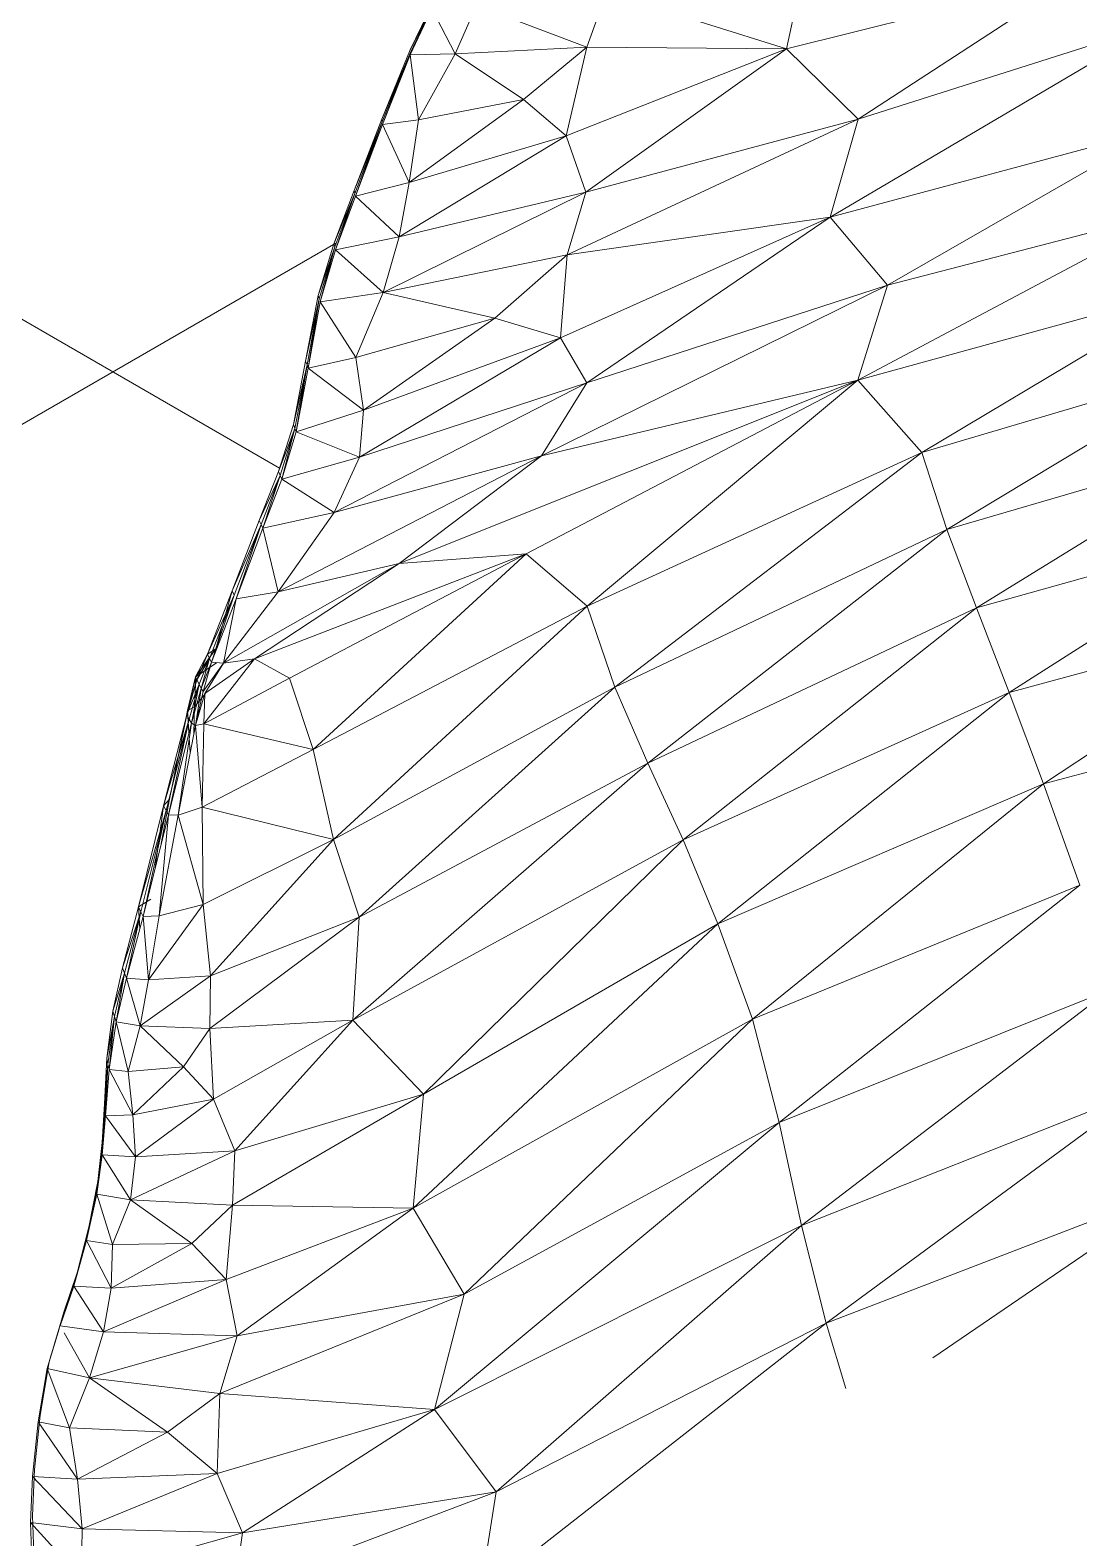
# Model space of a CAD drawing. Header units: millimetres. Extents: x -8546 to 211781, y -3000 to 31870.
# Drawn here: x -4910.2 to -4814.4, y 2885.7 to 3023.5 of the extents above; entities that cross this region are included whole.
import ezdxf

# ---------------------------------------------------------------- set-up
doc = ezdxf.new("R2010")
doc.units = ezdxf.units.MM
for name, color, linetype, lineweight in [('A-WALL-PATT', 111, 'Continuous', 25), ('G-IMPT', 8, 'Continuous', 9), ('I-FURN', 30, 'Continuous', 9)]:
    doc.layers.add(name, color=color, linetype=linetype, lineweight=lineweight)

# ---------------------------------------------------------------- blocks, each defined once
blk = doc.blocks.new('Artificial banana plant 1500mm - Family 4__C1-728657-Begane grond')
at = {"layer": 'G-IMPT'}
for p, q in [((-426.68, 372.49), (-428.33, 364.91)), ((-426.68, 372.49), (-428.33, 364.91)), ((-428.33, 364.91), (-401.68, 371.56)), ((-428.33, 364.91), (-401.68, 371.56)), ((-421.77, 358.5), (-401.68, 371.56)), ((-421.77, 358.5), (-401.68, 371.56)), ((-446.58, 365.07), (-444.75, 370.07)), ((-446.58, 365.07), (-444.75, 370.07)), ((-444.75, 370.07), (-428.33, 364.91)), ((-444.75, 370.07), (-428.33, 364.91)), ((-460.66, 369.04), (-462.7, 364.83)), ((-460.66, 369.04), (-462.7, 364.83)), ((-462.7, 364.36), (-460.68, 368.8)), ((-462.7, 364.36), (-460.68, 368.8)), ((-460.68, 368.8), (-462.7, 364.83)), ((-460.68, 368.8), (-462.7, 364.83)), ((-462.7, 364.36), (-460.72, 368.57)), ((-462.7, 364.36), (-460.72, 368.57)), ((-462.69, 364.59), (-460.68, 368.8)), ((-460.68, 368.8), (-462.69, 364.59)), ((-460.72, 368.57), (-458.59, 364.45)), ((-460.72, 368.57), (-458.59, 364.45)), ((-458.59, 364.45), (-456.65, 368.89)), ((-458.59, 364.45), (-456.65, 368.89)), ((-456.65, 368.89), (-446.58, 365.07)), ((-456.65, 368.89), (-446.58, 365.07)), ((-424.31, 349.53), (-394.38, 367.2)), ((-424.31, 349.53), (-394.38, 367.2)), ((-421.77, 358.5), (-394.38, 367.2)), ((-421.77, 358.5), (-394.38, 367.2)), ((-462.7, 364.83), (-465.3, 358.48)), ((-462.7, 364.83), (-465.3, 358.48)), ((-462.69, 364.59), (-465.3, 358.48)), ((-462.69, 364.59), (-465.3, 358.48)), ((-465.26, 358.23), (-462.69, 364.59)), ((-462.69, 364.59), (-465.26, 358.23)), ((-465.23, 357.99), (-462.69, 364.59)), ((-465.23, 357.99), (-462.69, 364.59)), ((-465.23, 357.99), (-462.7, 364.36)), ((-465.23, 357.99), (-462.7, 364.36)), ((-462.7, 364.36), (-458.59, 364.45)), ((-462.7, 364.36), (-458.59, 364.45)), ((-462.7, 364.36), (-461.96, 358.44)), ((-462.7, 364.36), (-461.96, 358.44)), ((-461.96, 358.44), (-458.59, 364.45)), ((-461.96, 358.44), (-458.59, 364.45)), ((-458.59, 364.45), (-446.58, 365.07)), ((-458.59, 364.45), (-446.58, 365.07)), ((-458.59, 364.45), (-452.35, 360.28)), ((-458.59, 364.45), (-452.35, 360.28)), ((-452.35, 360.28), (-446.58, 365.07)), ((-452.35, 360.28), (-446.58, 365.07)), ((-448.46, 356.95), (-446.58, 365.07)), ((-448.46, 356.95), (-446.58, 365.07)), ((-448.46, 356.95), (-428.33, 364.91)), ((-448.46, 356.95), (-428.33, 364.91)), ((-446.65, 351.83), (-428.33, 364.91)), ((-446.65, 351.83), (-428.33, 364.91)), ((-446.58, 365.07), (-428.33, 364.91)), ((-446.58, 365.07), (-428.33, 364.91)), ((-421.77, 358.5), (-428.33, 364.91)), ((-421.77, 358.5), (-428.33, 364.91)), ((-462.81, 352.7), (-452.35, 360.28)), ((-462.81, 352.7), (-452.35, 360.28)), ((-461.96, 358.44), (-452.35, 360.28)), ((-461.96, 358.44), (-452.35, 360.28)), ((-448.46, 356.95), (-452.35, 360.28)), ((-448.46, 356.95), (-452.35, 360.28)), ((-465.3, 358.48), (-467.83, 351.96)), ((-465.3, 358.48), (-467.83, 351.96)), ((-465.3, 358.48), (-465.26, 358.23)), ((-465.3, 358.48), (-465.26, 358.23)), ((-465.23, 357.99), (-461.96, 358.44)), ((-465.23, 357.99), (-461.96, 358.44)), ((-462.81, 352.7), (-461.96, 358.44)), ((-462.81, 352.7), (-461.96, 358.44)), ((-448.36, 346.08), (-421.77, 358.5)), ((-448.36, 346.08), (-421.77, 358.5)), ((-446.65, 351.83), (-421.77, 358.5)), ((-446.65, 351.83), (-421.77, 358.5)), ((-424.31, 349.53), (-421.77, 358.5)), ((-424.31, 349.53), (-421.77, 358.5)), ((-465.26, 358.23), (-467.83, 351.96)), ((-465.26, 358.23), (-467.83, 351.96)), ((-467.76, 351.69), (-465.26, 358.23)), ((-465.26, 358.23), (-467.76, 351.69)), ((-467.7, 351.44), (-465.26, 358.23)), ((-467.7, 351.44), (-465.26, 358.23)), ((-467.7, 351.44), (-465.23, 357.99)), ((-467.7, 351.44), (-465.23, 357.99)), ((-465.23, 357.99), (-462.81, 352.7)), ((-465.23, 357.99), (-462.81, 352.7)), ((-463.71, 347.73), (-448.46, 356.95)), ((-463.71, 347.73), (-448.46, 356.95)), ((-462.81, 352.7), (-448.46, 356.95)), ((-462.81, 352.7), (-448.46, 356.95)), ((-446.65, 351.83), (-448.46, 356.95)), ((-446.65, 351.83), (-448.46, 356.95)), ((-424.31, 349.53), (-394.14, 357.63)), ((-424.31, 349.53), (-394.14, 357.63)), ((-419.07, 343.32), (-394.14, 357.63)), ((-419.07, 343.32), (-394.14, 357.63)), ((-467.83, 351.96), (-469.7, 347.1)), ((-467.83, 351.96), (-469.7, 347.1)), ((-467.76, 351.69), (-469.7, 347.1)), ((-467.76, 351.69), (-469.7, 347.1)), ((-469.61, 346.82), (-467.76, 351.69)), ((-467.76, 351.69), (-469.61, 346.82)), ((-469.54, 346.55), (-467.76, 351.69)), ((-469.54, 346.55), (-467.76, 351.69)), ((-469.54, 346.55), (-467.7, 351.44)), ((-469.54, 346.55), (-467.7, 351.44)), ((-467.83, 351.96), (-467.76, 351.69)), ((-467.83, 351.96), (-467.76, 351.69)), ((-467.7, 351.44), (-462.81, 352.7)), ((-467.7, 351.44), (-462.81, 352.7)), ((-467.7, 351.44), (-463.71, 347.73)), ((-467.7, 351.44), (-463.71, 347.73)), ((-465.18, 342.66), (-446.65, 351.83)), ((-465.18, 342.66), (-446.65, 351.83)), ((-463.71, 347.73), (-462.81, 352.7)), ((-463.71, 347.73), (-462.81, 352.7)), ((-463.71, 347.73), (-446.65, 351.83)), ((-463.71, 347.73), (-446.65, 351.83)), ((-448.36, 346.08), (-446.65, 351.83)), ((-448.36, 346.08), (-446.65, 351.83)), ((-421.8, 334.63), (-392.56, 350.19)), ((-421.8, 334.63), (-392.56, 350.19)), ((-419.07, 343.32), (-392.56, 350.19)), ((-419.07, 343.32), (-392.56, 350.19)), ((-448.98, 338.49), (-424.31, 349.53)), ((-448.98, 338.49), (-424.31, 349.53)), ((-448.36, 346.08), (-424.31, 349.53)), ((-448.36, 346.08), (-424.31, 349.53)), ((-446.57, 334.38), (-424.31, 349.53)), ((-446.57, 334.38), (-424.31, 349.53)), ((-419.07, 343.32), (-424.31, 349.53)), ((-419.07, 343.32), (-424.31, 349.53)), ((-469.54, 346.55), (-463.71, 347.73)), ((-469.54, 346.55), (-463.71, 347.73)), ((-465.18, 342.66), (-463.71, 347.73)), ((-465.18, 342.66), (-463.71, 347.73)), ((-469.7, 347.1), (-471.12, 342.37)), ((-469.7, 347.1), (-471.12, 342.37)), ((-469.61, 346.82), (-471.12, 342.37)), ((-469.61, 346.82), (-471.12, 342.37)), ((-471.02, 342.06), (-469.61, 346.82)), ((-469.61, 346.82), (-471.02, 342.06)), ((-470.93, 341.78), (-469.61, 346.82)), ((-470.93, 341.78), (-469.61, 346.82)), ((-470.93, 341.78), (-469.54, 346.55)), ((-470.93, 341.78), (-469.54, 346.55)), ((-469.7, 347.1), (-469.61, 346.82)), ((-469.7, 347.1), (-469.61, 346.82)), ((-469.54, 346.55), (-465.18, 342.66)), ((-469.54, 346.55), (-465.18, 342.66)), ((-465.18, 342.66), (-448.36, 346.08)), ((-465.18, 342.66), (-448.36, 346.08)), ((-454.96, 340.3), (-448.36, 346.08)), ((-454.96, 340.3), (-448.36, 346.08)), ((-448.98, 338.49), (-448.36, 346.08)), ((-448.98, 338.49), (-448.36, 346.08)), ((-450.7, 327.72), (-419.07, 343.32)), ((-450.7, 327.72), (-419.07, 343.32)), ((-446.57, 334.38), (-419.07, 343.32)), ((-446.57, 334.38), (-419.07, 343.32)), ((-421.8, 334.63), (-419.07, 343.32)), ((-421.8, 334.63), (-419.07, 343.32)), ((-421.8, 334.63), (-390.42, 343.28)), ((-421.8, 334.63), (-390.42, 343.28)), ((-415.95, 328.02), (-390.42, 343.28)), ((-415.95, 328.02), (-390.42, 343.28)), ((-471.12, 342.37), (-472.27, 336.36)), ((-471.12, 342.37), (-472.27, 336.36)), ((-471.02, 342.06), (-472.27, 336.36)), ((-471.02, 342.06), (-472.27, 336.36)), ((-472.14, 336.03), (-471.02, 342.06)), ((-471.02, 342.06), (-472.14, 336.03)), ((-472.03, 335.73), (-471.02, 342.06)), ((-472.03, 335.73), (-471.02, 342.06)), ((-472.03, 335.73), (-470.93, 341.78)), ((-472.03, 335.73), (-470.93, 341.78)), ((-471.12, 342.37), (-471.02, 342.06)), ((-471.12, 342.37), (-471.02, 342.06)), ((-470.93, 341.78), (-465.18, 342.66)), ((-470.93, 341.78), (-465.18, 342.66)), ((-470.93, 341.78), (-467.69, 336.72)), ((-470.93, 341.78), (-467.69, 336.72)), ((-467.69, 336.72), (-465.18, 342.66)), ((-467.69, 336.72), (-465.18, 342.66)), ((-465.18, 342.66), (-454.96, 340.3)), ((-465.18, 342.66), (-454.96, 340.3)), ((-467.69, 336.72), (-454.96, 340.3)), ((-467.69, 336.72), (-454.96, 340.3)), ((-466.99, 331.88), (-454.96, 340.3)), ((-466.99, 331.88), (-454.96, 340.3)), ((-448.98, 338.49), (-454.96, 340.3)), ((-448.98, 338.49), (-454.96, 340.3)), ((-467.35, 327.6), (-448.98, 338.49)), ((-467.35, 327.6), (-448.98, 338.49)), ((-466.99, 331.88), (-448.98, 338.49)), ((-466.99, 331.88), (-448.98, 338.49)), ((-446.57, 334.38), (-448.98, 338.49)), ((-446.57, 334.38), (-448.98, 338.49)), ((-472.27, 336.36), (-473.38, 330.57)), ((-472.27, 336.36), (-473.38, 330.57)), ((-472.27, 336.36), (-472.14, 336.03)), ((-472.27, 336.36), (-472.14, 336.03)), ((-472.03, 335.73), (-467.69, 336.72)), ((-472.03, 335.73), (-467.69, 336.72)), ((-466.99, 331.88), (-467.69, 336.72)), ((-466.99, 331.88), (-467.69, 336.72)), ((-472.14, 336.03), (-473.38, 330.57)), ((-472.14, 336.03), (-473.38, 330.57)), ((-473.24, 330.23), (-472.14, 336.03)), ((-472.14, 336.03), (-473.24, 330.23)), ((-473.12, 329.91), (-472.14, 336.03)), ((-473.12, 329.91), (-472.14, 336.03)), ((-473.12, 329.91), (-472.03, 335.73)), ((-473.12, 329.91), (-472.03, 335.73)), ((-472.14, 336.03), (-472.03, 335.73)), ((-472.14, 336.03), (-472.03, 335.73)), ((-472.03, 335.73), (-466.99, 331.88)), ((-472.03, 335.73), (-466.99, 331.88)), ((-415.95, 328.02), (-388.48, 336.17)), ((-415.95, 328.02), (-388.48, 336.17)), ((-413.67, 320.98), (-388.48, 336.17)), ((-413.67, 320.98), (-388.48, 336.17)), ((-469.66, 322.54), (-446.57, 334.38)), ((-469.66, 322.54), (-446.57, 334.38)), ((-467.35, 327.6), (-446.57, 334.38)), ((-467.35, 327.6), (-446.57, 334.38)), ((-463.73, 317.89), (-421.8, 334.63)), ((-463.73, 317.89), (-421.8, 334.63)), ((-452.12, 318.77), (-421.8, 334.63)), ((-452.12, 318.77), (-421.8, 334.63)), ((-450.7, 327.72), (-421.8, 334.63)), ((-450.7, 327.72), (-421.8, 334.63)), ((-450.7, 327.72), (-446.57, 334.38)), ((-450.7, 327.72), (-446.57, 334.38)), ((-421.8, 334.63), (-446.53, 313.98)), ((-421.8, 334.63), (-446.53, 313.98)), ((-421.8, 334.63), (-415.95, 328.02)), ((-421.8, 334.63), (-415.95, 328.02)), ((-473.12, 329.91), (-466.99, 331.88)), ((-473.12, 329.91), (-466.99, 331.88)), ((-467.35, 327.6), (-466.99, 331.88)), ((-467.35, 327.6), (-466.99, 331.88)), ((-473.38, 330.57), (-474.74, 326.28)), ((-473.38, 330.57), (-474.74, 326.28)), ((-473.24, 330.23), (-474.74, 326.28)), ((-473.24, 330.23), (-474.74, 326.28)), ((-474.58, 325.93), (-473.24, 330.23)), ((-473.24, 330.23), (-474.58, 325.93)), ((-474.44, 325.6), (-473.24, 330.23)), ((-474.44, 325.6), (-473.24, 330.23)), ((-474.44, 325.6), (-473.12, 329.91)), ((-474.44, 325.6), (-473.12, 329.91)), ((-473.38, 330.57), (-473.24, 330.23)), ((-473.38, 330.57), (-473.24, 330.23)), ((-473.24, 330.23), (-473.12, 329.91)), ((-473.24, 330.23), (-473.12, 329.91)), ((-473.12, 329.91), (-467.35, 327.6)), ((-473.12, 329.91), (-467.35, 327.6)), ((-446.53, 313.98), (-415.95, 328.02)), ((-446.53, 313.98), (-415.95, 328.02)), ((-444.01, 306.57), (-415.95, 328.02)), ((-444.01, 306.57), (-415.95, 328.02)), ((-415.95, 328.02), (-413.67, 320.98)), ((-415.95, 328.02), (-413.67, 320.98)), ((-413.67, 320.98), (-386.47, 328.93)), ((-413.67, 320.98), (-386.47, 328.93)), ((-410.96, 313.82), (-386.47, 328.93)), ((-410.96, 313.82), (-386.47, 328.93)), ((-474.79, 315.29), (-450.7, 327.72)), ((-474.79, 315.29), (-450.7, 327.72)), ((-474.44, 325.6), (-467.35, 327.6)), ((-474.44, 325.6), (-467.35, 327.6)), ((-469.66, 322.54), (-450.7, 327.72)), ((-469.66, 322.54), (-450.7, 327.72)), ((-469.66, 322.54), (-467.35, 327.6)), ((-469.66, 322.54), (-467.35, 327.6)), ((-463.73, 317.89), (-450.7, 327.72)), ((-463.73, 317.89), (-450.7, 327.72)), ((-474.74, 326.28), (-476.5, 321.81)), ((-474.74, 326.28), (-476.5, 321.81)), ((-474.58, 325.93), (-476.5, 321.81)), ((-474.58, 325.93), (-476.5, 321.81)), ((-476.33, 321.44), (-474.58, 325.93)), ((-474.58, 325.93), (-476.33, 321.44)), ((-476.17, 321.11), (-474.58, 325.93)), ((-476.17, 321.11), (-474.58, 325.93)), ((-476.17, 321.11), (-474.44, 325.6)), ((-476.17, 321.11), (-474.44, 325.6)), ((-474.74, 326.28), (-474.58, 325.93)), ((-474.74, 326.28), (-474.58, 325.93)), ((-474.58, 325.93), (-474.44, 325.6)), ((-474.58, 325.93), (-474.44, 325.6)), ((-474.44, 325.6), (-469.66, 322.54)), ((-474.44, 325.6), (-469.66, 322.54)), ((-476.17, 321.11), (-469.66, 322.54)), ((-476.17, 321.11), (-469.66, 322.54)), ((-474.79, 315.29), (-469.66, 322.54)), ((-474.79, 315.29), (-469.66, 322.54)), ((-476.5, 321.81), (-478.99, 315.37)), ((-476.5, 321.81), (-478.99, 315.37)), ((-476.33, 321.44), (-478.99, 315.37)), ((-476.33, 321.44), (-478.99, 315.37)), ((-478.8, 315), (-476.33, 321.44)), ((-476.33, 321.44), (-478.8, 315)), ((-478.63, 314.65), (-476.33, 321.44)), ((-478.63, 314.65), (-476.33, 321.44)), ((-478.63, 314.65), (-476.17, 321.11)), ((-478.63, 314.65), (-476.17, 321.11)), ((-476.5, 321.81), (-476.33, 321.44)), ((-476.5, 321.81), (-476.33, 321.44)), ((-476.33, 321.44), (-476.17, 321.11)), ((-476.33, 321.44), (-476.17, 321.11)), ((-476.17, 321.11), (-474.79, 315.29)), ((-476.17, 321.11), (-474.79, 315.29)), ((-410.96, 313.82), (-384.13, 321.34)), ((-410.96, 313.82), (-384.13, 321.34)), ((-407.95, 306.1), (-384.13, 321.34)), ((-407.95, 306.1), (-384.13, 321.34)), ((-444.01, 306.57), (-413.67, 320.98)), ((-444.01, 306.57), (-413.67, 320.98)), ((-440.99, 299.63), (-413.67, 320.98)), ((-440.99, 299.63), (-413.67, 320.98)), ((-410.96, 313.82), (-413.67, 320.98)), ((-410.96, 313.82), (-413.67, 320.98)), ((-476.93, 309.17), (-452.12, 318.77)), ((-476.93, 309.17), (-452.12, 318.77)), ((-473.73, 307.39), (-452.12, 318.77)), ((-473.73, 307.39), (-452.12, 318.77)), ((-471.57, 300.88), (-452.12, 318.77)), ((-471.57, 300.88), (-452.12, 318.77)), ((-463.73, 317.89), (-452.12, 318.77)), ((-463.73, 317.89), (-452.12, 318.77)), ((-452.12, 318.77), (-446.53, 313.98)), ((-452.12, 318.77), (-446.53, 313.98)), ((-479.78, 308.76), (-463.73, 317.89)), ((-479.78, 308.76), (-463.73, 317.89)), ((-476.93, 309.17), (-463.73, 317.89)), ((-476.93, 309.17), (-463.73, 317.89)), ((-474.79, 315.29), (-463.73, 317.89)), ((-474.79, 315.29), (-463.73, 317.89)), ((-478.99, 315.37), (-481.25, 309.6)), ((-478.99, 315.37), (-481.25, 309.6)), ((-478.8, 315), (-481.25, 309.6)), ((-478.8, 315), (-481.25, 309.6)), ((-481.05, 309.21), (-478.8, 315)), ((-478.8, 315), (-481.05, 309.21)), ((-480.86, 308.85), (-478.8, 315)), ((-480.86, 308.85), (-478.8, 315)), ((-480.86, 308.85), (-478.63, 314.65)), ((-480.86, 308.85), (-478.63, 314.65)), ((-478.99, 315.37), (-480.47, 310.07)), ((-478.99, 315.37), (-480.47, 310.07)), ((-479.78, 308.76), (-474.79, 315.29)), ((-479.78, 308.76), (-474.79, 315.29)), ((-478.63, 314.65), (-479.78, 308.76)), ((-478.63, 314.65), (-479.78, 308.76)), ((-478.99, 315.37), (-478.8, 315)), ((-478.99, 315.37), (-478.8, 315)), ((-478.63, 314.65), (-474.79, 315.29)), ((-478.63, 314.65), (-474.79, 315.29)), ((-471.57, 300.88), (-446.53, 313.98)), ((-471.57, 300.88), (-446.53, 313.98)), ((-469.73, 292.67), (-446.53, 313.98)), ((-469.73, 292.67), (-446.53, 313.98)), ((-444.01, 306.57), (-446.53, 313.98)), ((-444.01, 306.57), (-446.53, 313.98)), ((-440.99, 299.63), (-410.96, 313.82)), ((-440.99, 299.63), (-410.96, 313.82)), ((-437.77, 292.62), (-410.96, 313.82)), ((-437.77, 292.62), (-410.96, 313.82)), ((-407.95, 306.1), (-410.96, 313.82)), ((-407.95, 306.1), (-410.96, 313.82)), ((-407.95, 306.1), (-381.35, 313.33)), ((-407.95, 306.1), (-381.35, 313.33)), ((-404.82, 297.74), (-381.35, 313.33)), ((-404.82, 297.74), (-381.35, 313.33)), ((-480.47, 310.07), (-482.34, 307.51)), ((-480.47, 310.07), (-482.34, 307.51)), ((-480.47, 310.07), (-482.3, 307.52)), ((-480.47, 310.07), (-482.3, 307.52)), ((-481.25, 309.6), (-480.47, 310.07)), ((-481.25, 309.6), (-480.47, 310.07)), ((-481.25, 309.6), (-482.34, 307.51)), ((-481.25, 309.6), (-482.34, 307.51)), ((-480.4, 308.81), (-482.3, 307.52)), ((-480.4, 308.81), (-482.3, 307.52)), ((-481.25, 309.6), (-482.21, 307.24)), ((-481.25, 309.6), (-482.21, 307.24)), ((-481.05, 309.21), (-482.21, 307.24)), ((-481.05, 309.21), (-482.21, 307.24)), ((-482, 306.84), (-481.05, 309.21)), ((-481.05, 309.21), (-482, 306.84)), ((-481.81, 306.47), (-481.05, 309.21)), ((-481.81, 306.47), (-481.05, 309.21)), ((-480.86, 308.85), (-481.81, 306.47)), ((-480.86, 308.85), (-481.81, 306.47)), ((-480.86, 308.85), (-481.81, 306.47)), ((-480.86, 308.85), (-481.63, 306.18)), ((-480.86, 308.85), (-481.63, 306.18)), ((-480.86, 308.85), (-481.63, 306.18)), ((-481.63, 306.18), (-479.78, 308.76)), ((-481.63, 306.18), (-479.78, 308.76)), ((-481.57, 303.22), (-476.93, 309.17)), ((-481.57, 303.22), (-476.93, 309.17)), ((-481.48, 305.99), (-476.93, 309.17)), ((-481.48, 305.99), (-476.93, 309.17)), ((-479.78, 308.76), (-481.48, 305.99)), ((-479.78, 308.76), (-481.48, 305.99)), ((-481.25, 309.6), (-481.05, 309.21)), ((-481.25, 309.6), (-481.05, 309.21)), ((-480.86, 308.85), (-481.05, 309.21)), ((-480.86, 308.85), (-481.05, 309.21)), ((-480.86, 308.85), (-479.78, 308.76)), ((-480.86, 308.85), (-479.78, 308.76)), ((-479.78, 308.76), (-476.93, 309.17)), ((-479.78, 308.76), (-476.93, 309.17)), ((-476.93, 309.17), (-473.73, 307.39)), ((-476.93, 309.17), (-473.73, 307.39)), ((-483.06, 304.44), (-482.3, 307.52)), ((-483.06, 304.44), (-482.3, 307.52)), ((-482.34, 307.51), (-483.06, 304.44)), ((-482.34, 307.51), (-483.06, 304.44)), ((-482.3, 307.52), (-482.41, 304.77)), ((-482.3, 307.52), (-482.41, 304.77)), ((-482.21, 307.24), (-482.34, 307.51)), ((-482.21, 307.24), (-482.34, 307.51)), ((-481.57, 303.22), (-473.73, 307.39)), ((-481.57, 303.22), (-473.73, 307.39)), ((-471.57, 300.88), (-473.73, 307.39)), ((-471.57, 300.88), (-473.73, 307.39)), ((-482.21, 307.24), (-483.13, 304.06)), ((-482.21, 307.24), (-483.13, 304.06)), ((-482, 306.84), (-483.13, 304.06)), ((-482, 306.84), (-483.13, 304.06)), ((-482.21, 307.24), (-483.06, 304.44)), ((-482.21, 307.24), (-483.06, 304.44)), ((-482.91, 303.65), (-482, 306.84)), ((-482, 306.84), (-482.91, 303.65)), ((-482.71, 303.28), (-482, 306.84)), ((-482.71, 303.28), (-482, 306.84)), ((-481.81, 306.47), (-482.71, 303.28)), ((-481.81, 306.47), (-482.71, 303.28)), ((-481.43, 305.99), (-482.41, 304.77)), ((-481.43, 305.99), (-482.41, 304.77)), ((-481.81, 306.47), (-482.33, 303.09)), ((-481.81, 306.47), (-482.33, 303.09)), ((-481.63, 306.18), (-482.33, 303.09)), ((-481.63, 306.18), (-482.33, 303.09)), ((-482.33, 303.09), (-481.48, 305.99)), ((-482.33, 303.09), (-481.48, 305.99)), ((-482.21, 307.24), (-482, 306.84)), ((-482.21, 307.24), (-482, 306.84)), ((-481.81, 306.47), (-482, 306.84)), ((-481.81, 306.47), (-482, 306.84)), ((-481.81, 306.47), (-481.63, 306.18)), ((-481.81, 306.47), (-481.63, 306.18)), ((-481.63, 306.18), (-481.81, 306.47)), ((-481.57, 303.22), (-481.48, 305.99)), ((-481.57, 303.22), (-481.48, 305.99)), ((-469.73, 292.67), (-444.01, 306.57)), ((-469.73, 292.67), (-444.01, 306.57)), ((-467.37, 285.55), (-444.01, 306.57)), ((-467.37, 285.55), (-444.01, 306.57)), ((-440.99, 299.63), (-444.01, 306.57)), ((-440.99, 299.63), (-444.01, 306.57)), ((-437.77, 292.62), (-407.95, 306.1)), ((-437.77, 292.62), (-407.95, 306.1)), ((-434.59, 284.96), (-407.95, 306.1)), ((-434.59, 284.96), (-407.95, 306.1)), ((-404.82, 297.74), (-407.95, 306.1)), ((-404.82, 297.74), (-407.95, 306.1)), ((-483.06, 304.44), (-482.41, 304.77)), ((-483.06, 304.44), (-482.41, 304.77)), ((-482.41, 304.77), (-482.47, 302.36)), ((-482.41, 304.77), (-482.47, 302.36)), ((-404.82, 297.74), (-378.09, 304.86)), ((-404.82, 297.74), (-378.09, 304.86)), ((-483.13, 304.06), (-485.25, 295.73)), ((-483.13, 304.06), (-485.25, 295.73)), ((-482.91, 303.65), (-485.25, 295.73)), ((-482.91, 303.65), (-485.25, 295.73)), ((-485.02, 295.3), (-482.91, 303.65)), ((-482.91, 303.65), (-485.02, 295.3)), ((-484.81, 294.9), (-482.91, 303.65)), ((-484.81, 294.9), (-482.91, 303.65)), ((-484.81, 294.9), (-482.71, 303.28)), ((-484.81, 294.9), (-482.71, 303.28)), ((-483.06, 304.44), (-484.71, 296.33)), ((-483.06, 304.44), (-484.71, 296.33)), ((-483.13, 304.06), (-484.71, 296.33)), ((-483.13, 304.06), (-484.71, 296.33)), ((-482.71, 303.28), (-483.93, 294.88)), ((-482.71, 303.28), (-483.93, 294.88)), ((-483.13, 304.06), (-483.06, 304.44)), ((-483.13, 304.06), (-483.06, 304.44)), ((-483.13, 304.06), (-482.91, 303.65)), ((-483.13, 304.06), (-482.91, 303.65)), ((-483.06, 304.44), (-482.93, 302.4)), ((-483.06, 304.44), (-482.93, 302.4)), ((-482.91, 303.65), (-482.71, 303.28)), ((-482.91, 303.65), (-482.71, 303.28)), ((-482.71, 303.28), (-482.33, 303.09)), ((-482.71, 303.28), (-482.33, 303.09)), ((-482.33, 303.09), (-481.57, 303.22)), ((-482.33, 303.09), (-481.57, 303.22)), ((-481.72, 295.61), (-481.57, 303.22)), ((-481.72, 295.61), (-481.57, 303.22)), ((-481.57, 303.22), (-471.57, 300.88)), ((-481.57, 303.22), (-471.57, 300.88)), ((-483.93, 294.88), (-482.33, 303.09)), ((-483.93, 294.88), (-482.33, 303.09)), ((-482.9, 301.96), (-482.81, 300.6)), ((-482.9, 301.96), (-482.81, 300.6)), ((-482.33, 303.09), (-481.72, 295.61)), ((-482.33, 303.09), (-481.72, 295.61)), ((-481.72, 295.61), (-471.57, 300.88)), ((-481.72, 295.61), (-471.57, 300.88)), ((-469.73, 292.67), (-471.57, 300.88)), ((-469.73, 292.67), (-471.57, 300.88)), ((-467.95, 276.15), (-440.99, 299.63)), ((-467.95, 276.15), (-440.99, 299.63)), ((-467.37, 285.55), (-440.99, 299.63)), ((-467.37, 285.55), (-440.99, 299.63)), ((-437.77, 292.62), (-440.99, 299.63)), ((-437.77, 292.62), (-440.99, 299.63)), ((-434.59, 284.96), (-404.82, 297.74)), ((-434.59, 284.96), (-404.82, 297.74)), ((-431.41, 276.24), (-404.82, 297.74)), ((-431.41, 276.24), (-404.82, 297.74)), ((-401.52, 288.48), (-404.82, 297.74)), ((-401.52, 288.48), (-404.82, 297.74)), ((-484.71, 296.33), (-485.46, 292.29)), ((-484.71, 296.33), (-485.46, 292.29)), ((-485.25, 295.73), (-484.71, 296.33)), ((-485.25, 295.73), (-484.71, 296.33)), ((-485.25, 295.73), (-487.54, 286.5)), ((-485.25, 295.73), (-487.54, 286.5)), ((-485.02, 295.3), (-487.54, 286.5)), ((-485.02, 295.3), (-487.54, 286.5)), ((-487.32, 286.05), (-485.02, 295.3)), ((-485.02, 295.3), (-487.32, 286.05)), ((-487.11, 285.63), (-485.02, 295.3)), ((-487.11, 285.63), (-485.02, 295.3)), ((-487.11, 285.63), (-484.81, 294.9)), ((-487.11, 285.63), (-484.81, 294.9)), ((-485.25, 295.73), (-486.02, 290.03)), ((-485.25, 295.73), (-486.02, 290.03)), ((-484.81, 294.9), (-485.64, 285.69)), ((-484.81, 294.9), (-485.64, 285.69)), ((-485.64, 285.69), (-483.93, 294.88)), ((-485.64, 285.69), (-483.93, 294.88)), ((-485.25, 295.73), (-485.02, 295.3)), ((-485.25, 295.73), (-485.02, 295.3)), ((-485.02, 295.3), (-484.81, 294.9)), ((-485.02, 295.3), (-484.81, 294.9)), ((-484.81, 294.9), (-483.93, 294.88)), ((-484.81, 294.9), (-483.93, 294.88)), ((-483.93, 294.88), (-481.72, 295.61)), ((-483.93, 294.88), (-481.72, 295.61)), ((-483.93, 294.88), (-481.64, 286.73)), ((-483.93, 294.88), (-481.64, 286.73)), ((-481.64, 286.73), (-481.72, 295.61)), ((-481.64, 286.73), (-481.72, 295.61)), ((-481.72, 295.61), (-469.73, 292.67)), ((-481.72, 295.61), (-469.73, 292.67)), ((-481.64, 286.73), (-469.73, 292.67)), ((-481.64, 286.73), (-469.73, 292.67)), ((-480.96, 280.19), (-469.73, 292.67)), ((-480.96, 280.19), (-469.73, 292.67)), ((-467.37, 285.55), (-469.73, 292.67)), ((-467.37, 285.55), (-469.73, 292.67)), ((-467.95, 276.15), (-437.77, 292.62)), ((-467.95, 276.15), (-437.77, 292.62)), ((-461.48, 269.39), (-437.77, 292.62)), ((-461.48, 269.39), (-437.77, 292.62)), ((-434.59, 284.96), (-437.77, 292.62)), ((-434.59, 284.96), (-437.77, 292.62)), ((-431.41, 276.24), (-401.52, 288.48)), ((-431.41, 276.24), (-401.52, 288.48)), ((-429, 266.81), (-401.52, 288.48)), ((-429, 266.81), (-401.52, 288.48)), ((-487.54, 286.5), (-486.4, 287.2)), ((-487.54, 286.5), (-486.4, 287.2)), ((-486.62, 279.82), (-481.64, 286.73)), ((-486.62, 279.82), (-481.64, 286.73)), ((-485.64, 285.69), (-481.64, 286.73)), ((-485.64, 285.69), (-481.64, 286.73)), ((-480.96, 280.19), (-481.64, 286.73)), ((-480.96, 280.19), (-481.64, 286.73)), ((-487.54, 286.5), (-489, 280.92)), ((-487.54, 286.5), (-489, 280.92)), ((-487.32, 286.05), (-489, 280.92)), ((-487.32, 286.05), (-489, 280.92)), ((-488.81, 280.44), (-487.32, 286.05)), ((-487.32, 286.05), (-488.81, 280.44)), ((-488.63, 280), (-487.32, 286.05)), ((-488.63, 280), (-487.32, 286.05)), ((-488.63, 280), (-487.11, 285.63)), ((-488.63, 280), (-487.11, 285.63)), ((-487.54, 286.5), (-487.32, 286.05)), ((-487.54, 286.5), (-487.32, 286.05)), ((-487.54, 286.5), (-487.43, 284.46)), ((-487.54, 286.5), (-487.43, 284.46)), ((-487.32, 286.05), (-487.11, 285.63)), ((-487.32, 286.05), (-487.11, 285.63)), ((-487.11, 285.63), (-485.64, 285.69)), ((-487.11, 285.63), (-485.64, 285.69)), ((-487.11, 285.63), (-486.62, 279.82)), ((-487.11, 285.63), (-486.62, 279.82)), ((-486.62, 279.82), (-485.64, 285.69)), ((-486.62, 279.82), (-485.64, 285.69)), ((-481.03, 275.39), (-467.37, 285.55)), ((-481.03, 275.39), (-467.37, 285.55)), ((-480.96, 280.19), (-467.37, 285.55)), ((-480.96, 280.19), (-467.37, 285.55)), ((-467.95, 276.15), (-467.37, 285.55)), ((-467.95, 276.15), (-467.37, 285.55)), ((-462.45, 258.98), (-434.59, 284.96)), ((-462.45, 258.98), (-434.59, 284.96)), ((-461.48, 269.39), (-434.59, 284.96)), ((-461.48, 269.39), (-434.59, 284.96)), ((-431.41, 276.24), (-434.59, 284.96)), ((-431.41, 276.24), (-434.59, 284.96)), ((-489, 280.92), (-489.89, 276.98)), ((-489, 280.92), (-489.89, 276.98)), ((-488.81, 280.44), (-489.89, 276.98)), ((-488.81, 280.44), (-489.89, 276.98)), ((-489.74, 276.48), (-488.81, 280.44)), ((-488.81, 280.44), (-489.74, 276.48)), ((-489.59, 276.01), (-488.81, 280.44)), ((-489.59, 276.01), (-488.81, 280.44)), ((-489.59, 276.01), (-488.63, 280)), ((-489.59, 276.01), (-488.63, 280)), ((-489, 280.92), (-488.81, 280.44)), ((-489, 280.92), (-488.81, 280.44)), ((-488.81, 280.44), (-488.63, 280)), ((-488.81, 280.44), (-488.63, 280)), ((-488.63, 280), (-487.38, 275.62)), ((-488.63, 280), (-487.38, 275.62)), ((-488.63, 280), (-486.62, 279.82)), ((-488.63, 280), (-486.62, 279.82)), ((-487.38, 275.62), (-480.96, 280.19)), ((-487.38, 275.62), (-480.96, 280.19)), ((-487.38, 275.62), (-486.62, 279.82)), ((-487.38, 275.62), (-486.62, 279.82)), ((-486.62, 279.82), (-480.96, 280.19)), ((-486.62, 279.82), (-480.96, 280.19)), ((-481.03, 275.39), (-480.96, 280.19)), ((-481.03, 275.39), (-480.96, 280.19)), ((-429, 266.81), (-398.75, 278.93)), ((-429, 266.81), (-398.75, 278.93)), ((-426.96, 257.37), (-398.75, 278.93)), ((-426.96, 257.37), (-398.75, 278.93)), ((-489.89, 276.98), (-490.44, 272.67)), ((-489.89, 276.98), (-490.44, 272.67)), ((-489.89, 276.98), (-489.74, 276.48)), ((-489.89, 276.98), (-489.74, 276.48)), ((-489.74, 276.48), (-490.44, 272.67)), ((-489.74, 276.48), (-490.44, 272.67)), ((-490.33, 272.13), (-489.74, 276.48)), ((-489.74, 276.48), (-490.33, 272.13)), ((-490.23, 271.64), (-489.74, 276.48)), ((-490.23, 271.64), (-489.74, 276.48)), ((-490.23, 271.64), (-489.59, 276.01)), ((-490.23, 271.64), (-489.59, 276.01)), ((-489.74, 276.48), (-489.59, 276.01)), ((-489.74, 276.48), (-489.59, 276.01)), ((-489.59, 276.01), (-488.48, 271.45)), ((-489.59, 276.01), (-488.48, 271.45)), ((-489.59, 276.01), (-487.38, 275.62)), ((-489.59, 276.01), (-487.38, 275.62)), ((-488.48, 271.45), (-487.38, 275.62)), ((-488.48, 271.45), (-487.38, 275.62)), ((-487.38, 275.62), (-483.42, 271.87)), ((-487.38, 275.62), (-483.42, 271.87)), ((-487.38, 275.62), (-481.03, 275.39)), ((-487.38, 275.62), (-481.03, 275.39)), ((-481.03, 275.39), (-467.95, 276.15)), ((-481.03, 275.39), (-467.95, 276.15)), ((-480.69, 268.94), (-467.95, 276.15)), ((-480.69, 268.94), (-467.95, 276.15)), ((-478.74, 264.22), (-467.95, 276.15)), ((-478.74, 264.22), (-467.95, 276.15)), ((-461.48, 269.39), (-467.95, 276.15)), ((-461.48, 269.39), (-467.95, 276.15)), ((-462.45, 258.98), (-431.41, 276.24)), ((-462.45, 258.98), (-431.41, 276.24)), ((-457.79, 251.12), (-431.41, 276.24)), ((-457.79, 251.12), (-431.41, 276.24)), ((-429, 266.81), (-431.41, 276.24)), ((-429, 266.81), (-431.41, 276.24)), ((-483.42, 271.87), (-481.03, 275.39)), ((-483.42, 271.87), (-481.03, 275.39)), ((-480.69, 268.94), (-481.03, 275.39)), ((-480.69, 268.94), (-481.03, 275.39)), ((-490.44, 272.67), (-490.66, 268.5)), ((-490.44, 272.67), (-490.66, 268.5)), ((-490.33, 272.13), (-490.66, 268.5)), ((-490.33, 272.13), (-490.66, 268.5)), ((-490.61, 267.94), (-490.33, 272.13)), ((-490.33, 272.13), (-490.61, 267.94)), ((-490.56, 267.42), (-490.33, 272.13)), ((-490.56, 267.42), (-490.33, 272.13)), ((-490.56, 267.42), (-490.23, 271.64)), ((-490.56, 267.42), (-490.23, 271.64)), ((-490.44, 272.67), (-490.33, 272.13)), ((-490.44, 272.67), (-490.33, 272.13)), ((-490.33, 272.13), (-490.23, 271.64)), ((-490.33, 272.13), (-490.23, 271.64)), ((-490.23, 271.64), (-488.07, 267.51)), ((-490.23, 271.64), (-488.07, 267.51)), ((-490.23, 271.64), (-488.48, 271.45)), ((-490.23, 271.64), (-488.48, 271.45)), ((-488.48, 271.45), (-483.42, 271.87)), ((-488.48, 271.45), (-483.42, 271.87)), ((-488.07, 267.51), (-488.48, 271.45)), ((-488.07, 267.51), (-488.48, 271.45)), ((-488.07, 267.51), (-483.42, 271.87)), ((-488.07, 267.51), (-483.42, 271.87)), ((-480.69, 268.94), (-483.42, 271.87)), ((-480.69, 268.94), (-483.42, 271.87)), ((-488.07, 267.51), (-480.69, 268.94)), ((-488.07, 267.51), (-480.69, 268.94)), ((-487.83, 263.65), (-480.69, 268.94)), ((-487.83, 263.65), (-480.69, 268.94)), ((-478.74, 264.22), (-480.69, 268.94)), ((-478.74, 264.22), (-480.69, 268.94)), ((-478.95, 259.25), (-461.48, 269.39)), ((-478.95, 259.25), (-461.48, 269.39)), ((-478.74, 264.22), (-461.48, 269.39)), ((-478.74, 264.22), (-461.48, 269.39)), ((-462.45, 258.98), (-461.48, 269.39)), ((-462.45, 258.98), (-461.48, 269.39)), ((-426.96, 257.37), (-395.75, 269.74)), ((-426.96, 257.37), (-395.75, 269.74)), ((-424.7, 248.47), (-395.75, 269.74)), ((-424.7, 248.47), (-395.75, 269.74)), ((-490.66, 268.5), (-490.86, 264.97)), ((-490.66, 268.5), (-490.86, 264.97)), ((-490.86, 264.38), (-490.61, 267.94)), ((-490.61, 267.94), (-490.86, 264.38)), ((-490.85, 263.84), (-490.61, 267.94)), ((-490.85, 263.84), (-490.61, 267.94)), ((-490.85, 263.84), (-490.56, 267.42)), ((-490.85, 263.84), (-490.56, 267.42)), ((-490.61, 267.94), (-490.79, 265.82)), ((-490.61, 267.94), (-490.79, 265.82)), ((-490.66, 268.5), (-490.61, 267.94)), ((-490.66, 268.5), (-490.61, 267.94)), ((-490.56, 267.42), (-488.07, 267.51)), ((-490.56, 267.42), (-488.07, 267.51)), ((-490.56, 267.42), (-487.83, 263.65)), ((-490.56, 267.42), (-487.83, 263.65)), ((-487.83, 263.65), (-488.07, 267.51)), ((-487.83, 263.65), (-488.07, 267.51)), ((-460.5, 240.57), (-429, 266.81)), ((-460.5, 240.57), (-429, 266.81)), ((-457.79, 251.12), (-429, 266.81)), ((-457.79, 251.12), (-429, 266.81)), ((-426.96, 257.37), (-429, 266.81)), ((-426.96, 257.37), (-429, 266.81)), ((-490.86, 264.97), (-491.26, 261.4)), ((-490.86, 264.97), (-491.26, 261.4)), ((-491.35, 260.24), (-490.86, 264.38)), ((-491.35, 260.24), (-490.86, 264.38)), ((-491.35, 260.24), (-490.85, 263.84)), ((-491.35, 260.24), (-490.85, 263.84)), ((-491.31, 260.8), (-490.86, 264.38)), ((-490.86, 264.38), (-491.31, 260.8)), ((-490.86, 264.38), (-491.26, 261.4)), ((-490.86, 264.38), (-491.26, 261.4)), ((-490.85, 263.84), (-488.28, 259.72)), ((-490.85, 263.84), (-488.28, 259.72)), ((-490.85, 263.84), (-487.83, 263.65)), ((-490.85, 263.84), (-487.83, 263.65)), ((-488.28, 259.72), (-478.74, 264.22)), ((-488.28, 259.72), (-478.74, 264.22)), ((-488.28, 259.72), (-487.83, 263.65)), ((-488.28, 259.72), (-487.83, 263.65)), ((-487.83, 263.65), (-478.74, 264.22)), ((-487.83, 263.65), (-478.74, 264.22)), ((-478.95, 259.25), (-478.74, 264.22)), ((-478.95, 259.25), (-478.74, 264.22)), ((-492.28, 256.02), (-491.31, 260.8)), ((-492.28, 256.02), (-491.31, 260.8)), ((-492.18, 256.6), (-491.31, 260.8)), ((-491.31, 260.8), (-492.18, 256.6)), ((-491.26, 261.4), (-492.08, 257.23)), ((-491.26, 261.4), (-492.08, 257.23)), ((-491.31, 260.8), (-492.08, 257.23)), ((-491.31, 260.8), (-492.08, 257.23)), ((-424.7, 248.47), (-391.69, 261.14)), ((-424.7, 248.47), (-391.69, 261.14)), ((-414.94, 245.3), (-391.69, 261.14)), ((-414.94, 245.3), (-391.69, 261.14)), ((-492.28, 256.02), (-491.35, 260.24)), ((-492.28, 256.02), (-491.35, 260.24)), ((-491.35, 260.24), (-489.92, 255.66)), ((-491.35, 260.24), (-489.92, 255.66)), ((-491.35, 260.24), (-488.28, 259.72)), ((-491.35, 260.24), (-488.28, 259.72)), ((-489.92, 255.66), (-488.28, 259.72)), ((-489.92, 255.66), (-488.28, 259.72)), ((-488.28, 259.72), (-482.67, 255.74)), ((-488.28, 259.72), (-482.67, 255.74)), ((-488.28, 259.72), (-478.95, 259.25)), ((-488.28, 259.72), (-478.95, 259.25)), ((-482.67, 255.74), (-478.95, 259.25)), ((-482.67, 255.74), (-478.95, 259.25)), ((-479.52, 252.45), (-478.95, 259.25)), ((-479.52, 252.45), (-478.95, 259.25)), ((-478.95, 259.25), (-462.45, 258.98)), ((-478.95, 259.25), (-462.45, 258.98)), ((-479.52, 252.45), (-462.45, 258.98)), ((-479.52, 252.45), (-462.45, 258.98)), ((-478.52, 247.29), (-462.45, 258.98)), ((-478.52, 247.29), (-462.45, 258.98)), ((-457.79, 251.12), (-462.45, 258.98)), ((-457.79, 251.12), (-462.45, 258.98)), ((-493.44, 251.83), (-492.18, 256.6)), ((-493.44, 251.83), (-492.18, 256.6)), ((-493.3, 252.42), (-492.18, 256.6)), ((-492.18, 256.6), (-493.3, 252.42)), ((-492.08, 257.23), (-493.15, 253.06)), ((-492.08, 257.23), (-493.15, 253.06)), ((-492.18, 256.6), (-493.15, 253.06)), ((-492.18, 256.6), (-493.15, 253.06)), ((-460.5, 240.57), (-426.96, 257.37)), ((-460.5, 240.57), (-426.96, 257.37)), ((-454.86, 233.04), (-426.96, 257.37)), ((-454.86, 233.04), (-426.96, 257.37)), ((-424.7, 248.47), (-426.96, 257.37)), ((-424.7, 248.47), (-426.96, 257.37)), ((-493.44, 251.83), (-492.28, 256.02)), ((-493.44, 251.83), (-492.28, 256.02)), ((-492.28, 256.02), (-490.03, 251.66)), ((-492.28, 256.02), (-490.03, 251.66)), ((-492.28, 256.02), (-489.92, 255.66)), ((-492.28, 256.02), (-489.92, 255.66)), ((-490.03, 251.66), (-482.67, 255.74)), ((-490.03, 251.66), (-482.67, 255.74)), ((-490.03, 251.66), (-489.92, 255.66)), ((-490.03, 251.66), (-489.92, 255.66)), ((-489.92, 255.66), (-482.67, 255.74)), ((-489.92, 255.66), (-482.67, 255.74)), ((-479.52, 252.45), (-482.67, 255.74)), ((-479.52, 252.45), (-482.67, 255.74)), ((-494.71, 248.21), (-493.3, 252.42)), ((-494.71, 248.21), (-493.3, 252.42)), ((-494.55, 248.81), (-493.3, 252.42)), ((-493.3, 252.42), (-494.55, 248.81)), ((-493.15, 253.06), (-494.37, 249.46)), ((-493.15, 253.06), (-494.37, 249.46)), ((-493.3, 252.42), (-494.37, 249.46)), ((-493.3, 252.42), (-494.37, 249.46)), ((-490.75, 247.68), (-479.52, 252.45)), ((-490.75, 247.68), (-479.52, 252.45)), ((-490.03, 251.66), (-479.52, 252.45)), ((-490.03, 251.66), (-479.52, 252.45)), ((-478.52, 247.29), (-479.52, 252.45)), ((-478.52, 247.29), (-479.52, 252.45)), ((-494.71, 248.21), (-493.44, 251.83)), ((-494.71, 248.21), (-493.44, 251.83)), ((-493.44, 251.83), (-490.75, 247.68)), ((-493.44, 251.83), (-490.75, 247.68)), ((-493.44, 251.83), (-490.03, 251.66)), ((-493.44, 251.83), (-490.03, 251.66)), ((-490.75, 247.68), (-490.03, 251.66)), ((-490.75, 247.68), (-490.03, 251.66)), ((-480.11, 242.02), (-457.79, 251.12)), ((-480.11, 242.02), (-457.79, 251.12)), ((-478.52, 247.29), (-457.79, 251.12)), ((-478.52, 247.29), (-457.79, 251.12)), ((-460.5, 240.57), (-457.79, 251.12)), ((-460.5, 240.57), (-457.79, 251.12)), ((-494.37, 249.46), (-494.73, 248.21)), ((-494.37, 249.46), (-494.73, 248.21)), ((-495.88, 244.3), (-494.55, 248.81)), ((-495.88, 244.3), (-494.55, 248.81)), ((-495.7, 244.91), (-494.55, 248.81)), ((-494.55, 248.81), (-495.7, 244.91)), ((-494.71, 248.21), (-490.75, 247.68)), ((-494.71, 248.21), (-490.75, 247.68)), ((-456.32, 223.73), (-424.7, 248.47)), ((-456.32, 223.73), (-424.7, 248.47)), ((-454.86, 233.04), (-424.7, 248.47)), ((-454.86, 233.04), (-424.7, 248.47)), ((-422.88, 242.49), (-424.7, 248.47)), ((-422.88, 242.49), (-424.7, 248.47)), ((-495.88, 244.3), (-494.79, 247.95)), ((-495.88, 244.3), (-494.79, 247.95)), ((-494.35, 247.58), (-492.03, 243.47)), ((-494.35, 247.58), (-492.03, 243.47)), ((-492.03, 243.47), (-490.75, 247.68)), ((-492.03, 243.47), (-490.75, 247.68)), ((-492.03, 243.47), (-478.52, 247.29)), ((-492.03, 243.47), (-478.52, 247.29)), ((-490.75, 247.68), (-478.52, 247.29)), ((-490.75, 247.68), (-478.52, 247.29)), ((-480.11, 242.02), (-478.52, 247.29)), ((-480.11, 242.02), (-478.52, 247.29)), ((-495.51, 245.57), (-495.7, 244.91)), ((-495.51, 245.57), (-495.7, 244.91)), ((-496.72, 239.45), (-495.88, 244.3)), ((-496.72, 239.45), (-495.88, 244.3)), ((-496.53, 240.06), (-495.7, 244.91)), ((-495.7, 244.91), (-496.53, 240.06)), ((-495.88, 244.3), (-493.86, 238.9)), ((-495.88, 244.3), (-493.86, 238.9)), ((-495.88, 244.3), (-492.03, 243.47)), ((-495.88, 244.3), (-492.03, 243.47)), ((-493.86, 238.9), (-492.03, 243.47)), ((-493.86, 238.9), (-492.03, 243.47)), ((-492.03, 243.47), (-484.9, 238.5)), ((-492.03, 243.47), (-484.9, 238.5)), ((-492.03, 243.47), (-480.11, 242.02)), ((-492.03, 243.47), (-480.11, 242.02)), ((-484.9, 238.5), (-480.11, 242.02)), ((-484.9, 238.5), (-480.11, 242.02)), ((-480.35, 234.72), (-480.11, 242.02)), ((-480.35, 234.72), (-480.11, 242.02)), ((-480.11, 242.02), (-460.5, 240.57)), ((-480.11, 242.02), (-460.5, 240.57)), ((-497.06, 235.08), (-496.53, 240.06)), ((-496.53, 240.06), (-497.06, 235.08)), ((-480.35, 234.72), (-460.5, 240.57)), ((-480.35, 234.72), (-460.5, 240.57)), ((-478.04, 229.31), (-460.5, 240.57)), ((-478.04, 229.31), (-460.5, 240.57)), ((-454.86, 233.04), (-460.5, 240.57)), ((-454.86, 233.04), (-460.5, 240.57)), ((-497.24, 234.46), (-496.72, 239.45)), ((-497.24, 234.46), (-496.72, 239.45)), ((-496.72, 239.45), (-493.13, 234.19)), ((-496.72, 239.45), (-493.13, 234.19)), ((-496.72, 239.45), (-493.86, 238.9)), ((-496.72, 239.45), (-493.86, 238.9)), ((-493.13, 234.19), (-493.86, 238.9)), ((-493.13, 234.19), (-493.86, 238.9)), ((-493.86, 238.9), (-484.9, 238.5)), ((-493.86, 238.9), (-484.9, 238.5)), ((-493.13, 234.19), (-484.9, 238.5)), ((-493.13, 234.19), (-484.9, 238.5)), ((-480.35, 234.72), (-484.9, 238.5)), ((-480.35, 234.72), (-484.9, 238.5)), ((-497.42, 230.23), (-497.24, 234.46)), ((-497.42, 230.23), (-497.24, 234.46)), ((-497.24, 230.84), (-497.06, 235.08)), ((-497.06, 235.08), (-497.24, 230.84)), ((-497.24, 234.46), (-492.69, 229.65)), ((-497.24, 234.46), (-492.69, 229.65)), ((-497.24, 234.46), (-493.13, 234.19)), ((-497.24, 234.46), (-493.13, 234.19)), ((-493.13, 234.19), (-480.35, 234.72)), ((-493.13, 234.19), (-480.35, 234.72)), ((-492.69, 229.65), (-480.35, 234.72)), ((-492.69, 229.65), (-480.35, 234.72)), ((-478.04, 229.31), (-480.35, 234.72)), ((-478.04, 229.31), (-480.35, 234.72)), ((-492.69, 229.65), (-493.13, 234.19)), ((-492.69, 229.65), (-493.13, 234.19)), ((-478.77, 224.02), (-454.86, 233.04)), ((-478.77, 224.02), (-454.86, 233.04)), ((-478.04, 229.31), (-454.86, 233.04)), ((-478.04, 229.31), (-454.86, 233.04)), ((-456.32, 223.73), (-454.86, 233.04)), ((-456.32, 223.73), (-454.86, 233.04)), ((-497.25, 225.98), (-497.42, 230.23)), ((-497.25, 225.98), (-497.42, 230.23)), ((-497.42, 230.23), (-492.75, 225.13)), ((-497.42, 230.23), (-492.75, 225.13)), ((-497.42, 230.23), (-492.69, 229.65)), ((-497.42, 230.23), (-492.69, 229.65)), ((-497.08, 226.6), (-497.24, 230.84)), ((-497.24, 230.84), (-497.08, 226.6)), ((-492.75, 225.13), (-492.69, 229.65)), ((-492.75, 225.13), (-492.69, 229.65)), ((-492.75, 225.13), (-478.04, 229.31)), ((-492.75, 225.13), (-478.04, 229.31)), ((-492.69, 229.65), (-478.04, 229.31)), ((-492.69, 229.65), (-478.04, 229.31)), ((-478.77, 224.02), (-478.04, 229.31)), ((-478.77, 224.02), (-478.04, 229.31))]:
    blk.add_line(p, q, dxfattribs=at)
blk = doc.blocks.new('Artificial banana plant 1500mm - Family 4__C2-728658-Begane grond')
blk.add_blockref('Artificial banana plant 1500mm - Family 4__C1-728657-Begane grond', (0, 0))
blk = doc.blocks.new('Artificial banana plant 1500mm - Family 4-728656-Begane grond')
blk.add_blockref('Artificial banana plant 1500mm - Family 4__C2-728658-Begane grond', (0, 0))
blk = doc.blocks.new('Artificial banana plant 1500mm - Ny märkning-728662-Begane grond')
blk.add_blockref('Artificial banana plant 1500mm - Family 4-728656-Begane grond', (0, 0))

msp = doc.modelspace()

# ---------------------------------------------------------------- hatches: boundary and pattern name
at = {"layer": 'A-WALL-PATT', "lineweight": 9}
h = msp.add_hatch(dxfattribs=at)
h.set_pattern_fill('FP_9', color=256, angle=60, style=0, pattern_type=2)
h.set_pattern_definition([(150, (-4762.73, 6467.82), (-70, -121.2436), []), (210, (-4762.73, 6467.82), (70, -121.2436), [])])
h.paths.add_polyline_path([(-5019.23, 2095.37), (-4784.23, 2095.37), (-4784.23, 2914.39), (-4817.77, 2905.35), (-4838.89, 2897.44), (-4869.85, 2880.05), (-4874.28, 2879.96), (-4898.05, 2880.6), (-4910.06, 2884.11), (-4909.48, 2896.32), (-4906.11, 2909.33), (-4903.97, 2918.68), (-4899.82, 2945.31), (-4895.66, 2958.84), (-4895.06, 2964.4), (-4892.54, 2969.42), (-4887.5, 2983.15), (-4884.57, 2995.63), (-4881.85, 3005.55), (-4872.84, 3032.11), (-4870.32, 3053.32), (-4857.76, 3097.1), (-4852.67, 3104.12), (-4847.62, 3108.14), (-4833.9, 3113.95), (-4821.26, 3119.64), (-4820.56, 3122.04), (-4818.42, 3122.22), (-4812.65, 3124.25), (-4811.59, 3123.75), (-4809.92, 3120.18), (-4807.45, 3115.58), (-4806.69, 3115.58), (-4804.18, 3117.05), (-4800.64, 3122.49), (-4800.64, 3121.18), (-4799.17, 3122.04), (-4795.76, 3124.92), (-4791.69, 3125.22), (-4784.23, 3124.83), (-4784.23, 3301.87), (-4910.23, 3301.87), (-4910.23, 3248.87), (-5019.23, 3248.87), (-5019.23, 2116.87)])
h.paths.add_polyline_path([(-4809.61, 3043.43), (-4793.44, 3049.09), (-4793.93, 3048.75), (-4808.17, 3043.91)])
h.paths.add_polyline_path([(-4816.27, 4201.87), (-4784.23, 4201.87), (-4784.23, 5902.1), (-5019.23, 5902.1), (-5019.23, 4254.87), (-4910.23, 4254.87), (-4910.23, 4201.87)])
h.paths.add_polyline_path([(-4784.23, 5991.1), (-4784.23, 6368.37), (-5019.23, 6368.37), (-5019.23, 5991.1)])
h.paths.add_polyline_path([(-4784.23, 6457.37), (-4784.23, 8733.77), (-4910.23, 8733.77), (-4910.23, 8680.77), (-5019.23, 8680.77), (-5019.23, 6457.37)])
h.paths.add_polyline_path([(-4910.23, 9633.77), (-4784.23, 9633.77), (-4784.23, 10840.27), (-5019.23, 10840.27), (-5019.23, 9686.77), (-4910.23, 9686.77), (-4910.23, 9643.77)])

# ---------------------------------------------------------------- block references
at = {"layer": 'I-FURN'}
msp.add_blockref('Artificial banana plant 1500mm - Ny märkning-728662-Begane grond', (-4412.76, 2656.87), dxfattribs=at)

doc.saveas('drawing.dxf')
